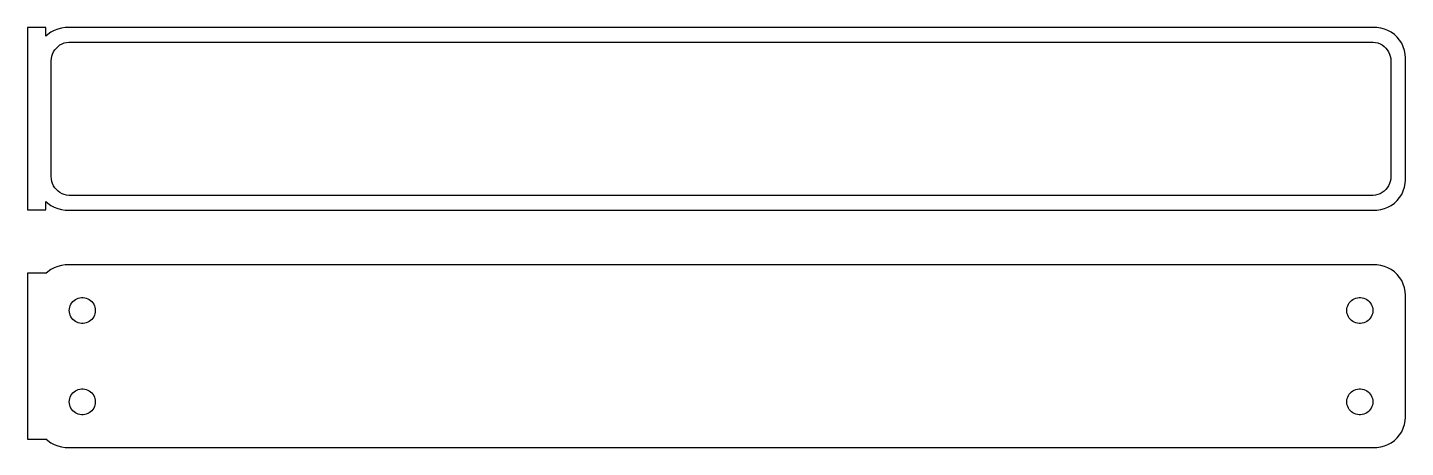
# Model space of a CAD drawing. Header units: metres. Extents: x -114 to 112, y 63 to 132.
import ezdxf

# ---------------------------------------------------------------- set-up
doc = ezdxf.new("R2010")
doc.units = ezdxf.units.M

msp = doc.modelspace()

# ---------------------------------------------------------------- linework, layer by layer
for p, q in [((-111, 131.979), (-114, 131.979)), ((-114, 131.979), (-114, 102.021)), ((-111, 130.559), (-111, 131.979)), ((-109.629, 131.524), (-110.179, 131.222)), ((-109.045, 131.755), (-109.629, 131.524)), ((-108.437, 131.911), (-109.045, 131.755)), ((-107.814, 131.99), (-108.437, 131.911)), ((107.814, 131.99), (-107.814, 131.99)), ((108.437, 131.911), (107.814, 131.99)), ((109.045, 131.755), (108.437, 131.911)), ((109.629, 131.524), (109.045, 131.755)), ((110.179, 131.222), (109.629, 131.524)), ((-110.687, 130.853), (-111, 130.559)), ((-110.179, 131.222), (-110.687, 130.853)), ((-108.984, 128.899), (-108.668, 129.128)), ((-108.668, 129.128), (-108.325, 129.317)), ((-108.325, 129.317), (-107.962, 129.461)), ((-107.962, 129.461), (-107.583, 129.558)), ((-107.583, 129.558), (-107.195, 129.607)), ((-107.195, 129.607), (107.195, 129.607)), ((107.195, 129.607), (107.583, 129.558)), ((107.583, 129.558), (107.962, 129.461)), ((107.962, 129.461), (108.325, 129.317)), ((108.325, 129.317), (108.668, 129.128)), ((108.668, 129.128), (108.984, 128.899)), ((110.687, 130.853), (110.179, 131.222)), ((111.145, 130.423), (110.687, 130.853)), ((111.545, 129.939), (111.145, 130.423)), ((111.882, 129.409), (111.545, 129.939)), ((112.149, 128.841), (111.882, 129.409)), ((-110.113, 126.5), (-110.088, 126.89)), ((-110.088, 126.89), (-110.015, 127.274)), ((-110.015, 127.274), (-109.894, 127.646)), ((-109.894, 127.646), (-109.728, 128)), ((-109.728, 128), (-109.518, 128.33)), ((-109.518, 128.33), (-109.269, 128.631)), ((-109.269, 128.631), (-108.984, 128.899)), ((108.984, 128.899), (109.269, 128.631)), ((109.269, 128.631), (109.518, 128.33)), ((109.518, 128.33), (109.728, 128)), ((109.728, 128), (109.894, 127.646)), ((109.894, 127.646), (110.015, 127.274)), ((110.015, 127.274), (110.088, 126.89)), ((110.088, 126.89), (110.113, 126.5)), ((112.343, 128.243), (112.149, 128.841)), ((112.461, 127.627), (112.343, 128.243)), ((112.5, 127), (112.461, 127.627)), ((112.5, 107), (112.5, 127)), ((-110.113, 107.5), (-110.113, 126.5)), ((110.113, 126.5), (110.113, 107.5)), ((-110.088, 107.11), (-110.113, 107.5)), ((-110.015, 106.726), (-110.088, 107.11)), ((-109.894, 106.354), (-110.015, 106.726)), ((110.015, 106.726), (109.894, 106.354)), ((110.088, 107.11), (110.015, 106.726)), ((110.113, 107.5), (110.088, 107.11)), ((112.461, 106.373), (112.5, 107)), ((-109.728, 106), (-109.894, 106.354)), ((-109.518, 105.67), (-109.728, 106)), ((-109.269, 105.369), (-109.518, 105.67)), ((-108.984, 105.101), (-109.269, 105.369)), ((-108.668, 104.872), (-108.984, 105.101)), ((-108.325, 104.683), (-108.668, 104.872)), ((-107.962, 104.539), (-108.325, 104.683)), ((-107.583, 104.442), (-107.962, 104.539)), ((-107.195, 104.393), (-107.583, 104.442)), ((107.195, 104.393), (-107.195, 104.393)), ((107.583, 104.442), (107.195, 104.393)), ((107.962, 104.539), (107.583, 104.442)), ((108.325, 104.683), (107.962, 104.539)), ((108.668, 104.872), (108.325, 104.683)), ((108.984, 105.101), (108.668, 104.872)), ((109.269, 105.369), (108.984, 105.101)), ((109.518, 105.67), (109.269, 105.369)), ((109.728, 106), (109.518, 105.67)), ((109.894, 106.354), (109.728, 106)), ((111.545, 104.061), (111.882, 104.591)), ((111.882, 104.591), (112.149, 105.159)), ((112.149, 105.159), (112.343, 105.757)), ((112.343, 105.757), (112.461, 106.373)), ((-114, 102.021), (-111, 102.021)), ((-111, 102.021), (-111, 103.441)), ((-111, 103.441), (-110.687, 103.147)), ((-110.687, 103.147), (-110.179, 102.778)), ((-110.179, 102.778), (-109.629, 102.476)), ((-109.629, 102.476), (-109.045, 102.245)), ((-109.045, 102.245), (-108.437, 102.089)), ((-108.437, 102.089), (-107.814, 102.01)), ((-107.814, 102.01), (107.814, 102.01)), ((107.814, 102.01), (108.437, 102.089)), ((108.437, 102.089), (109.045, 102.245)), ((109.045, 102.245), (109.629, 102.476)), ((109.629, 102.476), (110.179, 102.778)), ((110.179, 102.778), (110.687, 103.147)), ((110.687, 103.147), (111.145, 103.577)), ((111.145, 103.577), (111.545, 104.061)), ((-108.437, 92.9114), (-109.045, 92.7553)), ((-107.814, 92.9901), (-108.437, 92.9114)), ((107.814, 92.9901), (-107.814, 92.9901)), ((108.437, 92.9114), (107.814, 92.9901)), ((109.045, 92.7553), (108.437, 92.9114)), ((-111, 91.6526), (-114, 91.6526)), ((-114, 91.6526), (-114, 64.3474)), ((-110.687, 91.8526), (-111, 91.5587)), ((-111, 91.5587), (-111, 91.6526)), ((-110.179, 92.2216), (-110.687, 91.8526)), ((-109.629, 92.5241), (-110.179, 92.2216)), ((-109.045, 92.7553), (-109.629, 92.5241)), ((109.629, 92.5241), (109.045, 92.7553)), ((110.179, 92.2216), (109.629, 92.5241)), ((110.687, 91.8526), (110.179, 92.2216)), ((111.145, 91.4227), (110.687, 91.8526)), ((111.545, 90.9389), (111.145, 91.4227)), ((111.882, 90.4088), (111.545, 90.9389)), ((112.149, 89.8406), (111.882, 90.4088)), ((112.343, 89.2434), (112.149, 89.8406)), ((112.461, 88.6267), (112.343, 89.2434)), ((112.5, 88), (112.461, 88.6267)), ((-107.068, 86.031), (-106.985, 86.286)), ((-106.985, 86.286), (-106.871, 86.5287)), ((-106.871, 86.5287), (-106.727, 86.7551)), ((-106.727, 86.7551), (-106.557, 86.9617)), ((-106.557, 86.9617), (-106.361, 87.1453)), ((-106.361, 87.1453), (-106.144, 87.3029)), ((-106.144, 87.3029), (-105.909, 87.4321)), ((-105.909, 87.4321), (-105.66, 87.5308)), ((-105.66, 87.5308), (-105.4, 87.5975)), ((-105.4, 87.5975), (-105.134, 87.6311)), ((-105.134, 87.6311), (-104.866, 87.6311)), ((-104.866, 87.6311), (-104.6, 87.5975)), ((-104.6, 87.5975), (-104.34, 87.5308)), ((-104.34, 87.5308), (-104.091, 87.4321)), ((-104.091, 87.4321), (-103.856, 87.3029)), ((-103.856, 87.3029), (-103.639, 87.1453)), ((-103.639, 87.1453), (-103.443, 86.9617)), ((-103.443, 86.9617), (-103.273, 86.7551)), ((-103.273, 86.7551), (-103.129, 86.5287)), ((-103.129, 86.5287), (-103.015, 86.286)), ((-103.015, 86.286), (-102.932, 86.031)), ((102.932, 86.031), (103.015, 86.286)), ((103.015, 86.286), (103.129, 86.5287)), ((103.129, 86.5287), (103.273, 86.7551)), ((103.273, 86.7551), (103.443, 86.9617)), ((103.443, 86.9617), (103.639, 87.1453)), ((103.639, 87.1453), (103.856, 87.3029)), ((103.856, 87.3029), (104.091, 87.4321)), ((104.091, 87.4321), (104.34, 87.5308)), ((104.34, 87.5308), (104.6, 87.5975)), ((104.6, 87.5975), (104.866, 87.6311)), ((104.866, 87.6311), (105.134, 87.6311)), ((105.134, 87.6311), (105.4, 87.5975)), ((105.4, 87.5975), (105.66, 87.5308)), ((105.66, 87.5308), (105.909, 87.4321)), ((105.909, 87.4321), (106.144, 87.3029)), ((106.144, 87.3029), (106.361, 87.1453)), ((106.361, 87.1453), (106.557, 86.9617)), ((106.557, 86.9617), (106.727, 86.7551)), ((106.727, 86.7551), (106.871, 86.5287)), ((106.871, 86.5287), (106.985, 86.286)), ((106.985, 86.286), (107.068, 86.031)), ((112.5, 68), (112.5, 88)), ((-107.135, 85.5), (-107.118, 85.7676)), ((-107.118, 85.2324), (-107.135, 85.5)), ((-107.118, 85.7676), (-107.068, 86.031)), ((-107.068, 84.969), (-107.118, 85.2324)), ((-106.985, 84.7139), (-107.068, 84.969)), ((-106.871, 84.4713), (-106.985, 84.7139)), ((-106.727, 84.2449), (-106.871, 84.4713)), ((-106.557, 84.0383), (-106.727, 84.2449)), ((-106.361, 83.8547), (-106.557, 84.0383)), ((-106.144, 83.6971), (-106.361, 83.8547)), ((-103.639, 83.8547), (-103.856, 83.6971)), ((-103.443, 84.0383), (-103.639, 83.8547)), ((-103.273, 84.2449), (-103.443, 84.0383)), ((-103.129, 84.4713), (-103.273, 84.2449)), ((-103.015, 84.7139), (-103.129, 84.4713)), ((-102.932, 84.969), (-103.015, 84.7139)), ((-102.932, 86.031), (-102.882, 85.7676)), ((-102.882, 85.2324), (-102.932, 84.969)), ((-102.882, 85.7676), (-102.865, 85.5)), ((-102.865, 85.5), (-102.882, 85.2324)), ((102.865, 85.5), (102.882, 85.7676)), ((102.882, 85.2324), (102.865, 85.5)), ((102.882, 85.7676), (102.932, 86.031)), ((102.932, 84.969), (102.882, 85.2324)), ((103.015, 84.7139), (102.932, 84.969)), ((103.129, 84.4713), (103.015, 84.7139)), ((103.273, 84.2449), (103.129, 84.4713)), ((103.443, 84.0383), (103.273, 84.2449)), ((103.639, 83.8547), (103.443, 84.0383)), ((103.856, 83.6971), (103.639, 83.8547)), ((106.361, 83.8547), (106.144, 83.6971)), ((106.557, 84.0383), (106.361, 83.8547)), ((106.727, 84.2449), (106.557, 84.0383)), ((106.871, 84.4713), (106.727, 84.2449)), ((106.985, 84.7139), (106.871, 84.4713)), ((107.068, 84.969), (106.985, 84.7139)), ((107.068, 86.031), (107.118, 85.7676)), ((107.118, 85.2324), (107.068, 84.969)), ((107.118, 85.7676), (107.135, 85.5)), ((107.135, 85.5), (107.118, 85.2324)), ((-105.909, 83.5679), (-106.144, 83.6971)), ((-105.66, 83.4692), (-105.909, 83.5679)), ((-105.4, 83.4025), (-105.66, 83.4692)), ((-105.134, 83.3689), (-105.4, 83.4025)), ((-104.866, 83.3689), (-105.134, 83.3689)), ((-104.6, 83.4025), (-104.866, 83.3689)), ((-104.34, 83.4692), (-104.6, 83.4025)), ((-104.091, 83.5679), (-104.34, 83.4692)), ((-103.856, 83.6971), (-104.091, 83.5679)), ((104.091, 83.5679), (103.856, 83.6971)), ((104.34, 83.4692), (104.091, 83.5679)), ((104.6, 83.4025), (104.34, 83.4692)), ((104.866, 83.3689), (104.6, 83.4025)), ((105.134, 83.3689), (104.866, 83.3689)), ((105.4, 83.4025), (105.134, 83.3689)), ((105.66, 83.4692), (105.4, 83.4025)), ((105.909, 83.5679), (105.66, 83.4692)), ((106.144, 83.6971), (105.909, 83.5679)), ((-105.909, 72.4321), (-105.66, 72.5308)), ((-105.66, 72.5308), (-105.4, 72.5975)), ((-105.4, 72.5975), (-105.134, 72.6311)), ((-105.134, 72.6311), (-104.866, 72.6311)), ((-104.866, 72.6311), (-104.6, 72.5975)), ((-104.6, 72.5975), (-104.34, 72.5308)), ((-104.34, 72.5308), (-104.091, 72.4321)), ((104.091, 72.4321), (104.34, 72.5308)), ((104.34, 72.5308), (104.6, 72.5975)), ((104.6, 72.5975), (104.866, 72.6311)), ((104.866, 72.6311), (105.134, 72.6311)), ((105.134, 72.6311), (105.4, 72.5975)), ((105.4, 72.5975), (105.66, 72.5308)), ((105.66, 72.5308), (105.909, 72.4321)), ((-107.135, 70.5), (-107.118, 70.7676)), ((-107.118, 70.2324), (-107.135, 70.5)), ((-107.118, 70.7676), (-107.068, 71.031)), ((-107.068, 69.969), (-107.118, 70.2324)), ((-107.068, 71.031), (-106.985, 71.2861)), ((-106.985, 71.2861), (-106.871, 71.5287)), ((-106.871, 71.5287), (-106.727, 71.7551)), ((-106.727, 71.7551), (-106.557, 71.9617)), ((-106.557, 71.9617), (-106.361, 72.1453)), ((-106.361, 72.1453), (-106.144, 72.3029)), ((-106.144, 72.3029), (-105.909, 72.4321)), ((-104.091, 72.4321), (-103.856, 72.3029)), ((-103.856, 72.3029), (-103.639, 72.1453)), ((-103.639, 72.1453), (-103.443, 71.9617)), ((-103.443, 71.9617), (-103.273, 71.7551)), ((-103.273, 71.7551), (-103.129, 71.5287)), ((-103.129, 71.5287), (-103.015, 71.2861)), ((-103.015, 71.2861), (-102.932, 71.031)), ((-102.932, 71.031), (-102.882, 70.7676)), ((-102.882, 70.2324), (-102.932, 69.969)), ((-102.882, 70.7676), (-102.865, 70.5)), ((-102.865, 70.5), (-102.882, 70.2324)), ((102.865, 70.5), (102.882, 70.7676)), ((102.882, 70.2324), (102.865, 70.5)), ((102.882, 70.7676), (102.932, 71.031)), ((102.932, 69.969), (102.882, 70.2324)), ((102.932, 71.031), (103.015, 71.2861)), ((103.015, 71.2861), (103.129, 71.5287)), ((103.129, 71.5287), (103.273, 71.7551)), ((103.273, 71.7551), (103.443, 71.9617)), ((103.443, 71.9617), (103.639, 72.1453)), ((103.639, 72.1453), (103.856, 72.3029)), ((103.856, 72.3029), (104.091, 72.4321)), ((105.909, 72.4321), (106.144, 72.3029)), ((106.144, 72.3029), (106.361, 72.1453)), ((106.361, 72.1453), (106.557, 71.9617)), ((106.557, 71.9617), (106.727, 71.7551)), ((106.727, 71.7551), (106.871, 71.5287)), ((106.871, 71.5287), (106.985, 71.2861)), ((106.985, 71.2861), (107.068, 71.031)), ((107.068, 71.031), (107.118, 70.7676)), ((107.118, 70.2324), (107.068, 69.969)), ((107.118, 70.7676), (107.135, 70.5)), ((107.135, 70.5), (107.118, 70.2324)), ((-106.985, 69.714), (-107.068, 69.969)), ((-106.871, 69.4713), (-106.985, 69.714)), ((-106.727, 69.2449), (-106.871, 69.4713)), ((-106.557, 69.0383), (-106.727, 69.2449)), ((-106.361, 68.8547), (-106.557, 69.0383)), ((-106.144, 68.6971), (-106.361, 68.8547)), ((-105.909, 68.5679), (-106.144, 68.6971)), ((-105.66, 68.4692), (-105.909, 68.5679)), ((-105.4, 68.4025), (-105.66, 68.4692)), ((-105.134, 68.3689), (-105.4, 68.4025)), ((-104.866, 68.3689), (-105.134, 68.3689)), ((-104.6, 68.4025), (-104.866, 68.3689)), ((-104.34, 68.4692), (-104.6, 68.4025)), ((-104.091, 68.5679), (-104.34, 68.4692)), ((-103.856, 68.6971), (-104.091, 68.5679)), ((-103.639, 68.8547), (-103.856, 68.6971)), ((-103.443, 69.0383), (-103.639, 68.8547)), ((-103.273, 69.2449), (-103.443, 69.0383)), ((-103.129, 69.4713), (-103.273, 69.2449)), ((-103.015, 69.714), (-103.129, 69.4713)), ((-102.932, 69.969), (-103.015, 69.714)), ((103.015, 69.714), (102.932, 69.969)), ((103.129, 69.4713), (103.015, 69.714)), ((103.273, 69.2449), (103.129, 69.4713)), ((103.443, 69.0383), (103.273, 69.2449)), ((103.639, 68.8547), (103.443, 69.0383)), ((103.856, 68.6971), (103.639, 68.8547)), ((104.091, 68.5679), (103.856, 68.6971)), ((104.34, 68.4692), (104.091, 68.5679)), ((104.6, 68.4025), (104.34, 68.4692)), ((104.866, 68.3689), (104.6, 68.4025)), ((105.134, 68.3689), (104.866, 68.3689)), ((105.4, 68.4025), (105.134, 68.3689)), ((105.66, 68.4692), (105.4, 68.4025)), ((105.909, 68.5679), (105.66, 68.4692)), ((106.144, 68.6971), (105.909, 68.5679)), ((106.361, 68.8547), (106.144, 68.6971)), ((106.557, 69.0383), (106.361, 68.8547)), ((106.727, 69.2449), (106.557, 69.0383)), ((106.871, 69.4713), (106.727, 69.2449)), ((106.985, 69.714), (106.871, 69.4713)), ((107.068, 69.969), (106.985, 69.714)), ((112.461, 67.3733), (112.5, 68)), ((111.882, 65.5912), (112.149, 66.1594)), ((112.149, 66.1594), (112.343, 66.7566)), ((112.343, 66.7566), (112.461, 67.3733)), ((-114, 64.3474), (-111, 64.3474)), ((-111, 64.3474), (-111, 64.4413)), ((-111, 64.4413), (-110.687, 64.1474)), ((-110.687, 64.1474), (-110.179, 63.7784)), ((-110.179, 63.7784), (-109.629, 63.4759)), ((-109.629, 63.4759), (-109.045, 63.2447)), ((109.045, 63.2447), (109.629, 63.4759)), ((109.629, 63.4759), (110.179, 63.7784)), ((110.179, 63.7784), (110.687, 64.1474)), ((110.687, 64.1474), (111.145, 64.5773)), ((111.145, 64.5773), (111.545, 65.0611)), ((111.545, 65.0611), (111.882, 65.5912)), ((-109.045, 63.2447), (-108.437, 63.0886)), ((-108.437, 63.0886), (-107.814, 63.0099)), ((-107.814, 63.0099), (107.814, 63.0099)), ((107.814, 63.0099), (108.437, 63.0886)), ((108.437, 63.0886), (109.045, 63.2447))]:
    msp.add_line(p, q)

doc.saveas('drawing.dxf')
